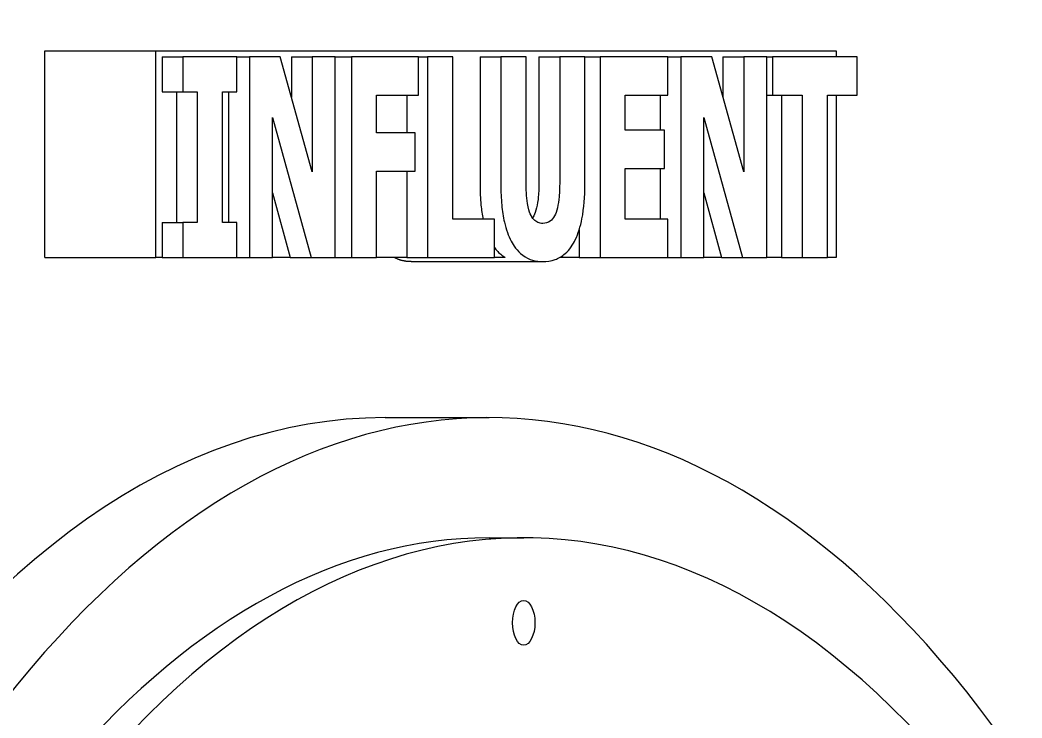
# Model space of a CAD drawing. Header units: inches. Extents: x 12 to 318, y 5 to 204.
# Drawn here: x 156.513 to 158.077, y 86.044 to 87.133 of the extents above; entities that cross this region are included whole.
import ezdxf

# ---------------------------------------------------------------- set-up
doc = ezdxf.new("R2010")
doc.units = ezdxf.units.IN
doc.header["$LTSCALE"] = 9.5
doc.header["$MEASUREMENT"] = 0
doc.layers.add('Dimension', color=7, linetype='Continuous', lineweight=25)
doc.layers.add('Visible', color=7, linetype='Continuous', lineweight=18)
doc.styles.add('Standard D-E', font='arial.ttf')
doc.dimstyles.new('in [mm] D-E NeptuneBenson', dxfattribs={"dimscale": 9.5, "dimtxt": 0.15, "dimasz": 0.098425, "dimexe": 0.125, "dimexo": 0.063, "dimgap": 0.031496, "dimtad": 0, "dimtih": 1, "dimtoh": 1, "dimdec": 4, "dimzin": 3, "dimdsep": 46, "dimlunit": 5, "dimtxsty": 'Standard D-E', "dimcen": 0.09, "dimdle": 0.393701, "dimclrd": 256, "dimclre": 256, "dimclrt": 256, "dimadec": 1, "dimazin": 1, "dimtfac": 1, "dimtofl": 0, "dimtmove": 0, "dimatfit": 3, "dimfxl": 1, "dimfrac": 1, "dimtolj": 1, "dimtzin": 4, "dimlwd": -1, "dimlwe": -1, "dimarcsym": 0})

# ---------------------------------------------------------------- blocks, each defined once
blk = doc.blocks.new('*D26')
at = {"layer": 'Defpoints', "color": 0, "transparency": 16777216}
for p in [(157.7973, 102.1599), (159.2025, 29.1799), (174.6379, 29.1799)]:
    blk.add_point(p, dxfattribs=at)
at = {"layer": 'Dimension', "transparency": 16777216}
for p, q in [((158.3958, 102.1599), (175.8254, 102.1599)), ((174.6379, 101.2249), (174.6379, 84.9408)), ((174.6379, 30.115), (174.6379, 80.4614)), ((159.801, 29.1799), (175.8254, 29.1799))]:
    blk.add_line(p, q, dxfattribs=at)
for points in [[(174.4821, 101.2249), (174.7938, 101.2249), (174.6379, 102.1599)], [(174.4821, 30.115), (174.7938, 30.115), (174.6379, 29.1799)]]:
    blk.add_solid(points, dxfattribs=at)
at = {"layer": 'Dimension', "transparency": 16777216, "char_height": 1.425, "attachment_point": 5, "style": 'Standard D-E'}
for s, insert in [('\\A1; 73 in', (174.6379, 83.7284)), ('\\A1;[1853.7 mm]', (174.6379, 81.4887))]:
    blk.add_mtext(s, dxfattribs=dict(at, insert=insert))
blk = doc.blocks.new('*D27')
at = {"layer": 'Defpoints', "color": 0, "transparency": 16777216}
for p in [(144.702, 110.0399), (183.9102, 110.0399), (159.2025, 29.1799)]:
    blk.add_point(p, dxfattribs=at)
at = {"layer": 'Dimension', "transparency": 16777216}
for p, q in [((145.3005, 110.0399), (185.0977, 110.0399)), ((183.9102, 109.1049), (183.9102, 72.5645)), ((183.9102, 30.115), (183.9102, 66.6553)), ((159.801, 29.1799), (185.0977, 29.1799))]:
    blk.add_line(p, q, dxfattribs=at)
for points in [[(183.7543, 109.1049), (184.066, 109.1049), (183.9102, 110.0399)], [(183.7543, 30.115), (184.066, 30.115), (183.9102, 29.1799)]]:
    blk.add_solid(points, dxfattribs=at)
at = {"layer": 'Dimension', "transparency": 16777216, "char_height": 1.425, "attachment_point": 5, "style": 'Standard D-E'}
for s, insert in [('\\A1; 80{\\H1x;\\S7#8;} in', (183.9102, 71.3521)), ('\\A1;[2053.8 mm]', (183.9102, 68.3975))]:
    blk.add_mtext(s, dxfattribs=dict(at, insert=insert))

msp = doc.modelspace()

# ---------------------------------------------------------------- linework, layer by layer
at = {"layer": 'Visible'}
for p, q in [((156.551825, 86.762377), (156.551825, 87.084877)), ((156.551825, 87.084877), (156.72503, 87.084877)), ((156.72503, 87.084877), (157.78753, 87.084877)), ((156.72503, 86.762377), (156.72503, 87.084877)), ((157.78753, 87.084877), (157.78753, 87.075377)), ((156.734922, 87.075377), (156.734922, 87.020843)), ((156.734922, 87.075377), (156.767398, 87.075377)), ((156.851609, 87.075377), (156.767398, 87.075377)), ((156.767398, 87.075377), (156.767398, 87.020843)), ((156.851609, 87.075377), (156.871335, 87.075377)), ((156.851609, 87.020843), (156.851609, 87.075377)), ((156.919528, 87.075377), (156.871335, 87.075377)), ((156.871335, 87.075377), (156.871335, 86.762377)), ((156.969496, 86.896048), (156.919528, 87.075377)), ((156.93702, 87.075377), (156.93702, 87.012599)), ((156.93702, 87.075377), (156.969496, 87.075377)), ((157.005387, 87.075377), (156.969496, 87.075377)), ((156.969496, 87.075377), (156.969496, 86.896048)), ((157.005387, 87.075377), (157.030821, 87.075377)), ((157.005387, 86.762377), (157.005387, 87.075377)), ((157.135577, 87.075377), (157.030821, 87.075377)), ((157.030821, 87.075377), (157.030821, 86.762377)), ((157.135577, 87.01577), (157.135577, 87.075377)), ((157.135577, 87.075377), (157.149469, 87.075377)), ((157.188785, 87.075377), (157.149469, 87.075377)), ((157.149469, 87.075377), (157.149469, 86.762377)), ((157.188785, 86.821984), (157.188785, 87.075377)), ((157.231457, 87.075377), (157.231457, 86.875503)), ((157.231457, 87.075377), (157.263933, 87.075377)), ((157.303248, 87.075377), (157.263933, 87.075377)), ((157.263933, 87.075377), (157.263933, 86.875503)), ((157.303248, 86.880069), (157.303248, 87.075377)), ((157.323277, 87.075377), (157.323277, 86.880069)), ((157.323277, 87.075377), (157.355753, 87.075377)), ((157.395068, 87.075377), (157.355753, 87.075377)), ((157.355753, 87.075377), (157.355753, 86.880069)), ((157.395068, 87.075377), (157.418853, 87.075377)), ((157.395068, 86.875757), (157.395068, 87.075377)), ((157.524624, 87.075377), (157.418853, 87.075377)), ((157.418853, 87.075377), (157.418853, 86.762377)), ((157.524624, 87.075377), (157.544857, 87.075377)), ((157.524624, 87.01577), (157.524624, 87.075377)), ((157.59305, 87.075377), (157.544857, 87.075377)), ((157.544857, 87.075377), (157.544857, 86.762377)), ((157.643018, 86.896048), (157.59305, 87.075377)), ((157.610543, 87.075377), (157.610543, 87.012599)), ((157.610543, 87.075377), (157.643018, 87.075377)), ((157.678909, 87.075377), (157.643018, 87.075377)), ((157.643018, 87.075377), (157.643018, 86.896048)), ((157.678909, 86.762377), (157.678909, 87.075377)), ((157.678909, 87.075377), (157.68811, 87.075377)), ((157.820006, 87.075377), (157.68811, 87.075377)), ((157.68811, 87.075377), (157.68811, 87.01577)), ((157.820006, 87.01577), (157.820006, 87.075377)), ((156.734922, 87.020843), (156.767398, 87.020843)), ((156.75737, 87.020843), (156.75737, 86.816911)), ((156.767398, 87.020843), (156.789846, 87.020843)), ((156.789846, 87.020843), (156.789846, 86.816911)), ((156.829161, 87.020843), (156.851609, 87.020843)), ((156.829161, 86.816911), (156.829161, 87.020843)), ((156.838859, 87.020843), (156.838859, 86.816911)), ((157.069882, 87.01577), (157.135577, 87.01577)), ((157.069882, 86.95667), (157.069882, 87.01577)), ((157.116993, 87.01577), (157.116993, 86.95667)), ((157.457914, 86.960728), (157.457914, 87.01577)), ((157.457914, 87.01577), (157.524624, 87.01577)), ((157.512381, 87.01577), (157.512381, 86.960728)), ((157.678909, 87.01577), (157.68811, 87.01577)), ((157.68811, 87.01577), (157.7344, 87.01577)), ((157.701924, 87.01577), (157.701924, 86.762377)), ((157.7344, 87.01577), (157.7344, 86.762377)), ((157.773715, 87.01577), (157.820006, 87.01577)), ((157.773715, 86.762377), (157.773715, 87.01577)), ((157.78753, 87.01577), (157.78753, 86.762377)), ((156.907226, 86.980513), (156.967594, 86.762377)), ((156.907226, 86.762377), (156.907226, 86.980513)), ((157.580748, 86.762377), (157.580748, 86.980513)), ((157.580748, 86.980513), (157.641116, 86.762377)), ((157.130377, 86.95667), (157.069882, 86.95667)), ((157.130377, 86.897063), (157.130377, 86.95667)), ((157.519424, 86.960728), (157.457914, 86.960728)), ((157.519424, 86.901121), (157.519424, 86.960728)), ((157.069882, 86.762377), (157.069882, 86.897063)), ((157.069882, 86.897063), (157.130377, 86.897063)), ((157.116993, 86.897063), (157.116993, 86.762377)), ((157.457914, 86.901121), (157.519424, 86.901121)), ((157.457914, 86.821984), (157.457914, 86.901121)), ((157.512381, 86.901121), (157.512381, 86.821984)), ((156.907226, 86.863163), (156.935118, 86.762377)), ((157.580748, 86.863163), (157.60864, 86.762377)), ((156.734922, 86.816911), (156.734922, 86.762377)), ((156.734922, 86.816911), (156.767398, 86.816911)), ((156.767398, 86.816911), (156.767398, 86.762377)), ((156.789846, 86.816911), (156.767398, 86.816911)), ((156.851609, 86.816911), (156.829161, 86.816911)), ((156.851609, 86.762377), (156.851609, 86.816911)), ((157.253845, 86.821984), (157.188785, 86.821984)), ((157.253845, 86.762377), (157.253845, 86.821984)), ((157.524624, 86.821984), (157.457914, 86.821984)), ((157.524624, 86.762377), (157.524624, 86.821984)), ((157.386377, 86.805993), (157.386377, 86.762377)), ((156.551825, 86.762377), (156.72503, 86.762377)), ((156.734922, 86.762377), (156.72503, 86.762377)), ((156.734922, 86.762377), (156.767398, 86.762377)), ((156.767398, 86.762377), (156.851609, 86.762377)), ((156.851609, 86.762377), (156.871335, 86.762377)), ((156.871335, 86.762377), (156.907226, 86.762377)), ((156.935118, 86.762377), (156.907226, 86.762377)), ((156.935118, 86.762377), (156.967594, 86.762377)), ((156.967594, 86.762377), (157.005387, 86.762377)), ((157.005387, 86.762377), (157.030821, 86.762377)), ((157.030821, 86.762377), (157.069882, 86.762377)), ((157.116993, 86.762377), (157.069882, 86.762377)), ((157.116993, 86.762377), (157.149469, 86.762377)), ((157.123819, 86.755782), (157.3295, 86.755782)), ((157.149469, 86.762377), (157.253845, 86.762377)), ((157.270786, 86.762377), (157.253845, 86.762377)), ((157.386377, 86.762377), (157.356037, 86.762377)), ((157.386377, 86.762377), (157.418853, 86.762377)), ((157.418853, 86.762377), (157.524624, 86.762377)), ((157.524624, 86.762377), (157.544857, 86.762377)), ((157.544857, 86.762377), (157.580748, 86.762377)), ((157.60864, 86.762377), (157.580748, 86.762377)), ((157.60864, 86.762377), (157.641116, 86.762377)), ((157.641116, 86.762377), (157.678909, 86.762377)), ((157.701924, 86.762377), (157.678909, 86.762377)), ((157.701924, 86.762377), (157.7344, 86.762377)), ((157.7344, 86.762377), (157.773715, 86.762377)), ((157.78753, 86.762377), (157.773715, 86.762377)), ((157.083075, 86.512377), (157.245455, 86.512377)), ((157.245455, 86.324877), (157.299581, 86.324877))]:
    msp.add_line(p, q, dxfattribs=at)
for centre, major_axis, start_param, end_param in [((157.245455, 83.699877), (0, 2.8125), 5.67192986, 8.94884126), ((157.299581, 83.699877), (0, -2.625), 2.64866739, 6.33361033), ((157.083075, 83.699877), (0, 2.8125), 0, 2.66565596), ((157.245455, 83.699877), (0, -2.625), 3.14159265, 6.28318531)]:
    msp.add_ellipse(centre, major_axis=major_axis, ratio=0.5, start_param=start_param, end_param=end_param, dxfattribs=at)
msp.add_ellipse((157.299581, 86.192273), major_axis=(0, -0.035), ratio=0.5, dxfattribs=at)
for points, knots in [([(157.231457, 86.875503), (157.231457, 86.864998), (157.231863, 86.854398), (157.233582, 86.836524), (157.234623, 86.829111), (157.236052, 86.821984)], [-0.821877976, -0.821877976, -0.821877976, -0.821877976, -0.654433498, -0.654433498, -0.531830613, -0.531830613, -0.531830613, -0.531830613]), ([(157.263933, 86.875503), (157.263933, 86.864998), (157.264339, 86.854398), (157.266217, 86.834865), (157.267572, 86.825862), (157.272108, 86.806068), (157.27562, 86.796133), (157.283479, 86.781404), (157.289018, 86.772638), (157.307915, 86.758358), (157.318892, 86.755782), (157.3295, 86.755782)], [-0.821877976, -0.821877976, -0.821877976, -0.821877976, -0.654433498, -0.654433498, -0.504909579, -0.504909579, -0.307478412, -0.307478412, -0.16166829, -0.16166829, 0, 0, 0, 0]), ([(157.3295, 86.815389), (157.326877, 86.815389), (157.324206, 86.815813), (157.319421, 86.817854), (157.317259, 86.819312), (157.313152, 86.823739), (157.311317, 86.826691), (157.308407, 86.833735), (157.30678, 86.838804), (157.303769, 86.857146), (157.303248, 86.869073), (157.303248, 86.880069)], [-0.357819749, -0.357819749, -0.357819749, -0.357819749, -0.281802872, -0.281802872, -0.21609433, -0.21609433, -0.146681317, -0.146681317, -0.083787292, -0.083787292, 0, 0, 0, 0]), ([(157.323277, 86.880069), (157.323277, 86.872498), (157.323041, 86.86463), (157.321851, 86.85115), (157.321015, 86.845048), (157.318473, 86.834382), (157.317009, 86.830482), (157.314702, 86.826123), (157.313998, 86.824981), (157.31326, 86.823946)], [-0.217363441, -0.217363441, -0.217363441, -0.217363441, -0.17163752, -0.17163752, -0.134758966, -0.134758966, -0.100390194, -0.100390194, -0.086453699, -0.086453699, -0.086453699, -0.086453699]), ([(157.355753, 86.880069), (157.355753, 86.872498), (157.355517, 86.86463), (157.354327, 86.85115), (157.353491, 86.845048), (157.350949, 86.834382), (157.349485, 86.830482), (157.345906, 86.823721), (157.343646, 86.821034), (157.337481, 86.816352), (157.333426, 86.815389), (157.3295, 86.815389)], [-0.217363441, -0.217363441, -0.217363441, -0.217363441, -0.17163752, -0.17163752, -0.134758966, -0.134758966, -0.100390194, -0.100390194, -0.059831536, -0.059831536, 0, 0, 0, 0]), ([(157.3295, 86.755782), (157.335837, 86.755782), (157.342277, 86.75667), (157.353933, 86.760865), (157.359283, 86.763869), (157.371554, 86.7747), (157.37654, 86.782626), (157.38472, 86.799486), (157.388158, 86.810462), (157.393866, 86.839494), (157.395068, 86.857759), (157.395068, 86.875757)], [-0.433604472, -0.433604472, -0.433604472, -0.433604472, -0.370673963, -0.370673963, -0.316022801, -0.316022801, -0.237534002, -0.237534002, -0.137141706, -0.137141706, 0, 0, 0, 0]), ([(157.25384, 86.777801), (157.256867, 86.773713), (157.260691, 86.769502), (157.267235, 86.764558), (157.268998, 86.763398), (157.270786, 86.762377)], [-0.239954448, -0.239954448, -0.239954448, -0.239954448, -0.16166829, -0.16166829, -0.133487705, -0.133487705, -0.133487705, -0.133487705])]:
    msp.add_open_spline(points, degree=3, knots=knots, dxfattribs=at)
msp.add_open_spline([(157.123819, 86.755782), (157.10912, 86.755782), (157.097581, 86.762377)], degree=2, dxfattribs=at)

# ---------------------------------------------------------------- dimensions: what is measured, and where the dimension line sits
at = {"layer": 'Dimension'}
for base, p1, p2, text, picture, middle in [((183.910165, 110.039916), (159.202494, 29.179912), (144.702016, 110.039916), ' <> in\\X[2053.8 mm]', '*D27', (183.910165, 69.609914)), ((174.63792, 29.179912), (157.797257, 102.159912), (159.202494, 29.179912), ' <> in\\X[1853.7 mm]', '*D26', (174.63792, 82.701113))]:
    dim = msp.add_linear_dim(base=base, p1=p1, p2=p2, angle=90, text=text, dimstyle='in [mm] D-E NeptuneBenson', override={"dimgap": 0.031496, "dimdec": 4, "dimpost": '', "dimtol": 0, "dimlim": 0, "dimtp": 0, "dimtm": 0, "dimtdec": 2, "dimatfit": 1}, dxfattribs=at)
    dim.commit()
    dim.dimension.update_dxf_attribs({"geometry": picture, "text_midpoint": middle, "dimtype": 160})

doc.saveas('drawing.dxf')
